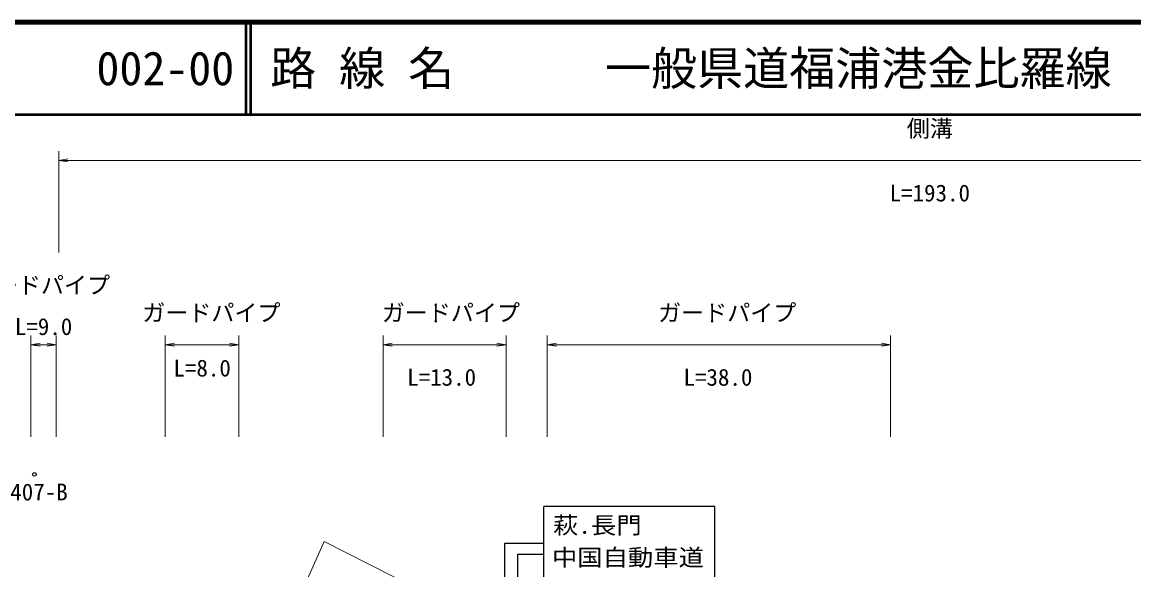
# Model space of a CAD drawing. Units: millimetres, scale not verified. Extents: x 40000 to 680000, y 20000 to 380000.
# Drawn here: x 153467 to 274143, y 320575 to 380000 of the extents above; entities that cross this region are included whole.
import ezdxf
from ezdxf.enums import TextEntityAlignment as Align

# ---------------------------------------------------------------- set-up
doc = ezdxf.new("R2010")
doc.units = ezdxf.units.MM
doc.header["$LTSCALE"] = 1000
for name, color, linetype, lineweight in [('M-STR-HTXT', 7, 'Continuous', 13), ('M-STR-STRC', 7, 'Continuous', 25), ('M-TTL', 2, 'Continuous', 140), ('M-TTL-LINE', 7, 'Continuous', 50), ('M-WORK', 1, 'Continuous', 13)]:
    doc.layers.add(name, color=color, linetype=linetype, lineweight=lineweight)
doc.layers.add('M-TTL-TXT', color=7, linetype='Continuous')
doc.styles.add('ＭＳ ゴシック', font='')
doc.styles.get('ＭＳ ゴシック').set_extended_font_data('MS Gothic')

# ---------------------------------------------------------------- blocks, each defined once
blk = doc.blocks.new('open_arrow')
at = {"color": 0, "linetype": 'Continuous', "lineweight": -2}
blk.add_lwpolyline([(7.5, 1.25), (0, 0), (7.5, -1.25)], dxfattribs=at)

msp = doc.modelspace()

# ---------------------------------------------------------------- linework, layer by layer
at = {"layer": 'M-STR-HTXT'}
for p, q in [((157429, 355000), (157429, 366000)), ((157429, 365000), (346664, 365000)), ((154408, 335000), (154408, 346000)), ((157162, 335000), (157162, 346000)), ((169000, 335000), (169000, 346000)), ((176982, 335000), (176982, 346000)), ((192643, 335000), (192643, 346000)), ((205999, 335000), (205999, 346000)), ((210456, 335000), (210456, 346000)), ((247748, 335000), (247748, 346000)), ((154408, 345000), (157162, 345000)), ((169000, 345000), (176982, 345000)), ((192643, 345000), (205999, 345000)), ((210456, 345000), (247748, 345000))]:
    msp.add_line(p, q, dxfattribs=at)
at = {"layer": 'M-STR-STRC'}
for p, q in [((210086, 309403), (210086, 327441)), ((228662, 327441), (210086, 327441)), ((228662, 309403), (228662, 327441)), ((205821, 323423), (205821, 305403)), ((210086, 323423), (205821, 323423)), ((207225, 322253), (207225, 313423)), ((207225, 322253), (210086, 322253))]:
    msp.add_line(p, q, dxfattribs=at)
msp.add_circle((154784, 330920), 201, dxfattribs=at)
at = {"layer": 'M-TTL'}
msp.add_line((680000, 380000), (40000, 380000), dxfattribs=at)
at = {"layer": 'M-TTL-LINE'}
for p, q in [((177750, 380000), (177750, 370000)), ((178250, 380000), (178250, 370000)), ((40000, 370000), (680000, 370000))]:
    msp.add_line(p, q, dxfattribs=at)
at = {"layer": 'M-WORK'}
msp.add_lwpolyline([(186242, 323652), (200924, 316193), (197218, 307703), (182184, 314575)], close=True, dxfattribs=at)

# ---------------------------------------------------------------- block references
at = {"layer": 'M-STR-HTXT', "xscale": 133, "yscale": 133}
for p in [(157429, 365000), (154408, 345000), (169000, 345000), (192643, 345000), (210456, 345000)]:
    msp.add_blockref('open_arrow', p, dxfattribs=at)
at = {"layer": 'M-STR-HTXT', "xscale": 133, "yscale": 133, "rotation": 180}
for p in [(157162, 345000), (176982, 345000), (205999, 345000), (247748, 345000)]:
    msp.add_blockref('open_arrow', p, dxfattribs=at)

# ---------------------------------------------------------------- texts
at = {"layer": 'M-STR-HTXT', "style": 'ＭＳ ゴシック'}
for s, p in [('側溝', (249500, 367000)), ('ガードパイプ', (148000, 350000)), ('ガードパイプ', (166500, 347000)), ('ガードパイプ', (192500, 347000)), ('ガードパイプ', (222500, 347000))]:
    msp.add_text(s, height=1833, dxfattribs=at).set_placement(p, align=Align.BOTTOM_LEFT)
for s, p in [('L=193.0', (252000, 360000)), ('L=9.0', (155785, 345500)), ('L=8.0', (173000, 341000)), ('L=13.0', (199000, 340000)), ('L=38.0', (229000, 340000))]:
    msp.add_text(s, height=1833, dxfattribs=at).set_placement(p, align=Align.BOTTOM_CENTER)
at = {"layer": 'M-STR-STRC', "style": 'ＭＳ ゴシック'}
msp.add_text('407-B', height=1833, dxfattribs=at).set_placement((152170, 327550), align=Align.BOTTOM_LEFT)
at = {"layer": 'M-STR-STRC', "style": 'ＭＳ ゴシック', "width": 1.1}
for s, p in [('萩.長門', (215903, 325404)), ('中国自動車道', (219228, 321904))]:
    msp.add_text(s, height=1833, dxfattribs=at).set_placement(p, align=Align.MIDDLE_CENTER)
at = {"layer": 'M-TTL-TXT', "style": 'ＭＳ ゴシック'}
for s, p in [('002-00', (161521, 375000)), ('路 線 名', (180380, 375000)), ('一般県道福浦港金比羅線', (216734, 375000))]:
    msp.add_text(s, height=3666, dxfattribs=at).set_placement(p, align=Align.MIDDLE_LEFT)

doc.saveas('drawing.dxf')
